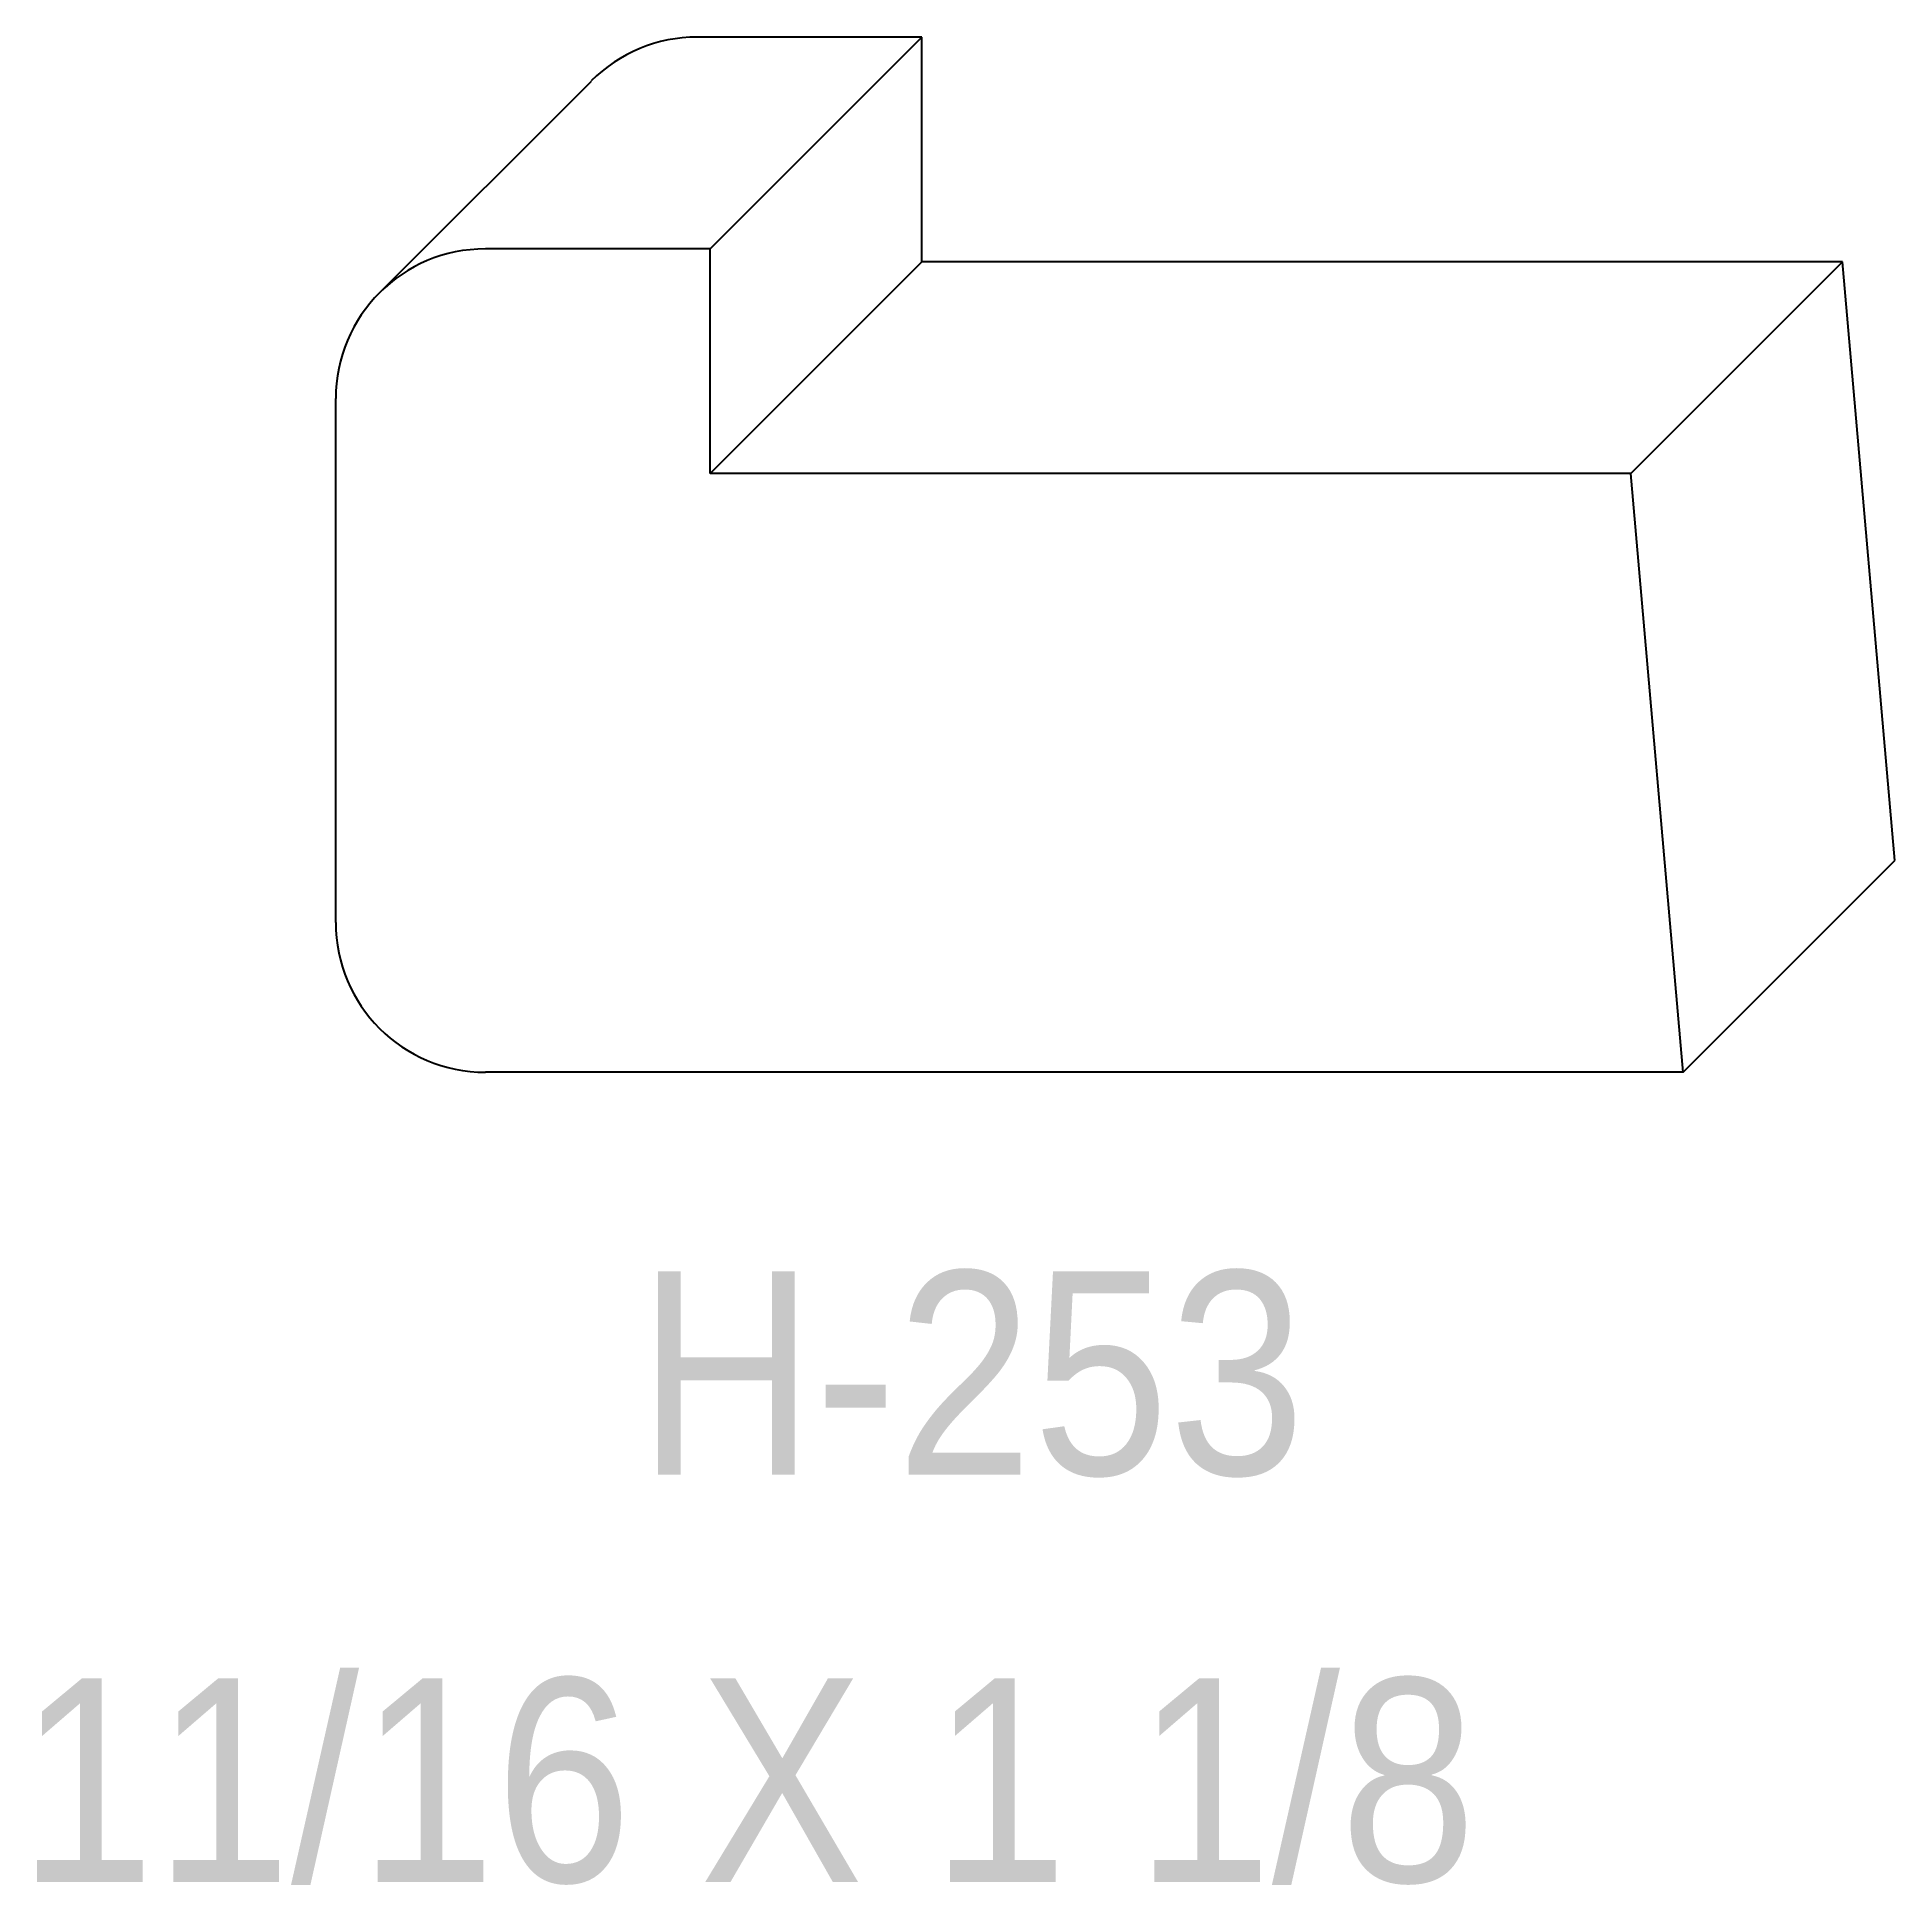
# Model space of a CAD drawing. Extents: x 79.03 to 80.58, y 126.47 to 128.01.
import ezdxf

# ---------------------------------------------------------------- set-up
doc = ezdxf.new("R2010")
doc.units = 0
doc.header["$LTSCALE"] = 5
doc.layers.add('PROFILE', color=7, linetype='CONTINUOUS')
doc.styles.add('TXT', font='TXT', dxfattribs={"height": 3.5})

msp = doc.modelspace()

# ---------------------------------------------------------------- linework, layer by layer
at = {"layer": 'PROFILE', "color": 1, "linetype": 'CONTINUOUS'}
for p, q in [((79.7695, 128.0084), (79.582, 128.0084)), ((79.5928, 127.8317), (79.7695, 128.0084)), ((79.7695, 127.821), (79.7695, 128.0084)), ((79.3169, 127.7951), (79.4937, 127.9718)), ((79.5928, 127.8317), (79.4053, 127.8317)), ((79.5928, 127.6443), (79.5928, 127.8317)), ((79.5928, 127.6443), (79.7695, 127.821)), ((80.538, 127.821), (79.7695, 127.821)), ((80.3613, 127.6443), (80.538, 127.821)), ((80.5818, 127.3211), (80.538, 127.821)), ((79.2803, 127.2694), (79.2803, 127.7067)), ((80.3613, 127.6443), (79.5928, 127.6443)), ((80.405, 127.1444), (80.3613, 127.6443)), ((80.405, 127.1444), (80.5818, 127.3211)), ((80.405, 127.1444), (79.4053, 127.1444))]:
    msp.add_line(p, q, dxfattribs=at)
for centre, major_axis, start_param, end_param in [((79.582, 127.8835), (0.125, 0), 1.570796, 2.356194), ((79.4053, 127.7067), (0, 0.125), 0, 1.570796), ((79.4053, 127.2694), (0, 0.125), 1.570796, -3.141593)]:
    msp.add_ellipse(centre, major_axis=major_axis, ratio=1, start_param=start_param, end_param=end_param, dxfattribs=at)

# ---------------------------------------------------------------- texts
at = {"layer": 'PROFILE', "color": 1, "linetype": 'CONTINUOUS', "style": 'TXT', "width": 0.9}
for s, height, p in [('H-253', 0.16996, (79.5325, 126.8084)), ('11/16 X 1 1/8', 0.169956, (79.0155, 126.4685))]:
    msp.add_text(s, height=height, dxfattribs=at).set_placement(p)

doc.saveas('drawing.dxf')
